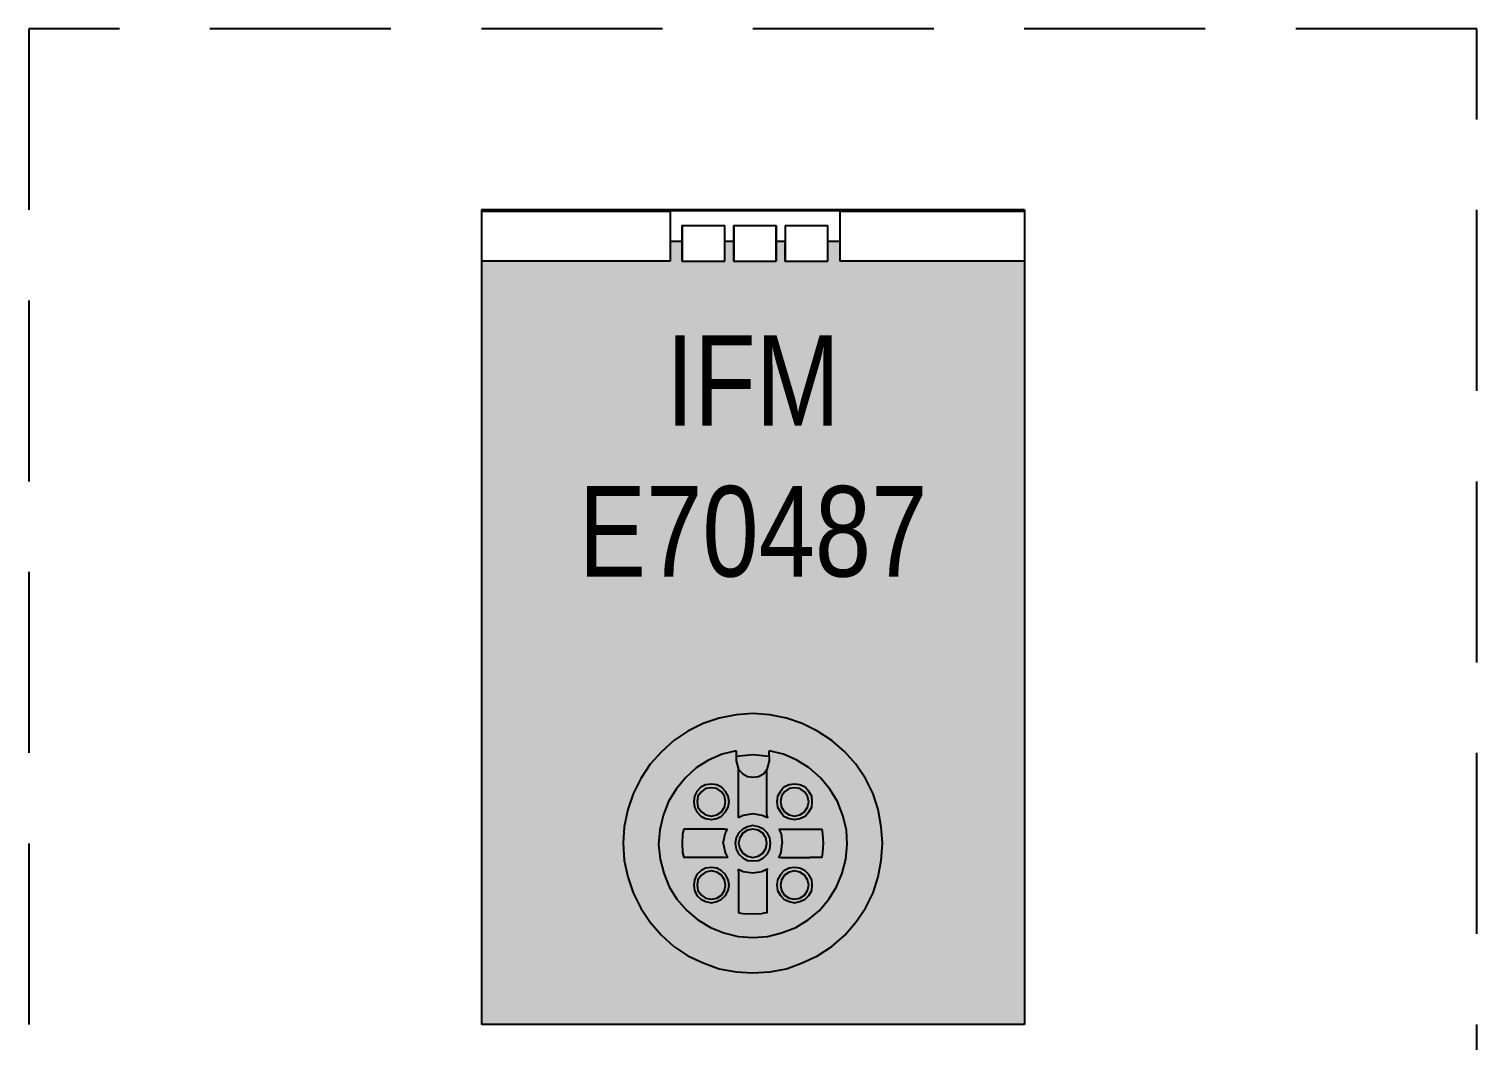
# Model space of a CAD drawing. Header units: inches. Extents: x -0.63 to 1.38, y -9.25 to 0.25.
# Drawn here: x -0.625 to 1.375, y -1.145 to 0.252 of the extents above; entities that cross this region are included whole.
import ezdxf

# ---------------------------------------------------------------- set-up
doc = ezdxf.new("R2010")
doc.units = ezdxf.units.IN
doc.header["$MEASUREMENT"] = 0
doc.linetypes.add('DASHED2', pattern=[0.375, 0.25, -0.125])
doc.layers.add('LOC', color=8, linetype='Continuous')
doc.styles.get("Standard").update_dxf_attribs({"font": 'arial.ttf'})

# ---------------------------------------------------------------- blocks, each defined once
blk = doc.blocks.new('IFM_E70478')
at = {"true_color": 0xffffff}
h = blk.add_hatch(color=7, dxfattribs=at)
h.dxf.hatch_style = 1
h.paths.add_polyline_path([(0.75, 0.8044), (0.4948, 0.8044), (0.4948, 0.8316), (0.4784, 0.8316), (0.4784, 0.8044), (0.4192, 0.8044), (0.4193, 0.8316), (0.4072, 0.8316), (0.4072, 0.8044), (0.348, 0.8044), (0.348, 0.8316), (0.336, 0.8316), (0.336, 0.8044), (0.2768, 0.8044), (0.2768, 0.8316), (0.2604, 0.8316), (0.2604, 0.8044), (0, 0.8044), (0, -0.25), (0.75, -0.25)])
for p, q in [((0.75, 0.875), (0, 0.875)), ((0, 0.875), (0, -0.25)), ((0.2604, 0.873), (0, 0.873)), ((0.2604, 0.8737), (0.2604, 0.8044)), ((0.4948, 0.8737), (0.2604, 0.8737)), ((0.4948, 0.8737), (0.4948, 0.8044)), ((0.75, 0.873), (0.4948, 0.873)), ((0.75, 0.875), (0.75, -0.25)), ((0.2768, 0.8535), (0.3359, 0.8535)), ((0.2768, 0.8535), (0.2768, 0.8044)), ((0.2772, 0.8535), (0.2772, 0.8044)), ((0.3356, 0.8535), (0.3356, 0.8044)), ((0.336, 0.8044), (0.3359, 0.8535)), ((0.3481, 0.8535), (0.348, 0.8044)), ((0.3481, 0.8535), (0.4072, 0.8535)), ((0.3484, 0.8535), (0.3484, 0.8044)), ((0.4068, 0.8535), (0.4068, 0.8044)), ((0.4072, 0.8044), (0.4072, 0.8535)), ((0.4193, 0.8535), (0.4192, 0.8044)), ((0.4193, 0.8535), (0.4784, 0.8535)), ((0.4196, 0.8535), (0.4196, 0.8044)), ((0.478, 0.8535), (0.478, 0.8044)), ((0.4784, 0.8044), (0.4784, 0.8535)), ((0.2768, 0.8316), (0.2604, 0.8316)), ((0.348, 0.8316), (0.336, 0.8316)), ((0.4192, 0.8316), (0.4072, 0.8316)), ((0.4948, 0.8316), (0.4784, 0.8316)), ((0.2604, 0.8044), (0, 0.8044)), ((0.2768, 0.8044), (0.336, 0.8044)), ((0.348, 0.8044), (0.4072, 0.8044)), ((0.4192, 0.8044), (0.4784, 0.8044)), ((0.75, 0.8044), (0.4948, 0.8044)), ((0.75, -0.25), (0, -0.25))]:
    blk.add_line(p, q)
at = {"color": 18, "true_color": 0x000000}
for points in [[(0.3747, -0.1788), (0.3983, -0.1772), (0.4211, -0.1731), (0.4431, -0.165), (0.4642, -0.1552), (0.4838, -0.1421), (0.5017, -0.1267), (0.5171, -0.1088), (0.5302, -0.0892), (0.5408, -0.0681), (0.5481, -0.0461), (0.5522, -0.0233), (0.5538, 0.0003), (0.5522, 0.0231), (0.5481, 0.0467), (0.5408, 0.0687), (0.5302, 0.0899), (0.5171, 0.1094), (0.5017, 0.1265), (0.4838, 0.142), (0.4642, 0.155), (0.4431, 0.1656), (0.4211, 0.1729), (0.3983, 0.1778), (0.3747, 0.1794), (0.3519, 0.1778), (0.3283, 0.1729), (0.3063, 0.1656), (0.2851, 0.155), (0.2656, 0.142), (0.2485, 0.1265), (0.233, 0.1094), (0.22, 0.0899), (0.2094, 0.0687), (0.2021, 0.0467), (0.1972, 0.0231), (0.1956, 0.0003), (0.1972, -0.0233), (0.2021, -0.0461), (0.2094, -0.0681), (0.22, -0.0892), (0.233, -0.1088), (0.2485, -0.1267), (0.2656, -0.1421), (0.2851, -0.1552), (0.3063, -0.165), (0.3283, -0.1731), (0.3519, -0.1772), (0.3747, -0.1788)], [(0.3519, 0.1281), (0.3323, 0.1233), (0.3136, 0.1151), (0.2965, 0.1045)], [(0.3519, 0.1281), (0.3519, 0.12), (0.3519, 0.1143)], [(0.3975, 0.12), (0.3747, 0.1224), (0.3519, 0.12)], [(0.4528, 0.1045), (0.4357, 0.1151), (0.417, 0.1233), (0.3975, 0.1281)], [(0.3975, 0.12), (0.3975, 0.1281)], [(0.2965, 0.1045), (0.2819, 0.0907), (0.2688, 0.0752), (0.2582, 0.0581), (0.2509, 0.0386), (0.2461, 0.019), (0.2444, -0.0013), (0.2469, -0.0217), (0.2517, -0.0412), (0.2591, -0.0599), (0.2697, -0.077), (0.2835, -0.0925), (0.299, -0.1055), (0.3161, -0.1161), (0.3348, -0.1234), (0.3543, -0.1283), (0.3747, -0.1299)], [(0.3519, 0.1143), (0.3551, 0.1021)], [(0.3551, 0.1021), (0.3608, 0.0964), (0.3673, 0.0923), (0.3747, 0.0915)], [(0.3551, 0.0394), (0.3551, 0.1021)], [(0.3747, -0.1299), (0.395, -0.1283), (0.4146, -0.1234), (0.4341, -0.1161), (0.4512, -0.1055), (0.4667, -0.0925), (0.4797, -0.077), (0.4903, -0.0599), (0.4984, -0.0412), (0.5033, -0.0217), (0.5049, -0.0013), (0.5041, 0.019), (0.4992, 0.0386), (0.4919, 0.0581), (0.4813, 0.0752), (0.4683, 0.0907), (0.4528, 0.1045)], [(0.3747, 0.0915), (0.3828, 0.0923), (0.3893, 0.0964), (0.3942, 0.1021)], [(0.3975, 0.12), (0.3975, 0.1143), (0.3942, 0.1021)], [(0.3942, 0.0394), (0.3942, 0.1021)], [(0.3177, 0.0329), (0.325, 0.0345), (0.3315, 0.0378), (0.3372, 0.0435), (0.3405, 0.05), (0.3421, 0.0573), (0.3405, 0.0654), (0.3372, 0.072), (0.3315, 0.0777), (0.325, 0.0809), (0.3177, 0.0817), (0.3095, 0.0809), (0.303, 0.0777), (0.2973, 0.072), (0.2941, 0.0654), (0.2933, 0.0573), (0.2941, 0.05), (0.2973, 0.0435), (0.303, 0.0378), (0.3095, 0.0345), (0.3177, 0.0329)], [(0.4325, 0.0329), (0.4398, 0.0345), (0.4471, 0.0378), (0.452, 0.0435), (0.4561, 0.05), (0.4569, 0.0573), (0.4561, 0.0654), (0.452, 0.072), (0.4471, 0.0777), (0.4398, 0.0809), (0.4325, 0.0817), (0.4251, 0.0809), (0.4178, 0.0777), (0.4129, 0.072), (0.4089, 0.0654), (0.408, 0.0573), (0.4089, 0.05), (0.4129, 0.0435), (0.4178, 0.0378), (0.4251, 0.0345), (0.4325, 0.0329)], [(0.3177, 0.0378), (0.325, 0.0394), (0.3315, 0.0435), (0.3356, 0.05), (0.3372, 0.0573), (0.3356, 0.0654), (0.3315, 0.0711), (0.325, 0.076), (0.3177, 0.0768), (0.3095, 0.076), (0.3038, 0.0711), (0.299, 0.0654), (0.2981, 0.0573), (0.299, 0.05), (0.3038, 0.0435), (0.3095, 0.0394), (0.3177, 0.0378)], [(0.4325, 0.0378), (0.4398, 0.0394), (0.4463, 0.0435), (0.4504, 0.05), (0.452, 0.0573), (0.4504, 0.0654), (0.4463, 0.0711), (0.4398, 0.076), (0.4325, 0.0768), (0.4251, 0.076), (0.4186, 0.0711), (0.4146, 0.0654), (0.4129, 0.0573), (0.4146, 0.05), (0.4186, 0.0435), (0.4251, 0.0394), (0.4325, 0.0378)], [(0.395, 0.0353), (0.3877, 0.0386), (0.3747, 0.041), (0.3616, 0.0386), (0.3551, 0.0353)], [(0.3747, -0.0241), (0.3828, -0.0233), (0.3893, -0.02), (0.395, -0.0143), (0.3983, -0.0078), (0.3991, 0.0003), (0.3983, 0.0076), (0.395, 0.0142), (0.3893, 0.0199), (0.3828, 0.0231), (0.3747, 0.0247), (0.3673, 0.0231), (0.3608, 0.0199), (0.3551, 0.0142), (0.3519, 0.0076), (0.3502, 0.0003), (0.3519, -0.0078), (0.3551, -0.0143), (0.3608, -0.02), (0.3673, -0.0233), (0.3747, -0.0241)], [(0.3551, 0.0353), (0.3551, 0.0394)], [(0.3942, 0.0394), (0.395, 0.0353)], [(0.2794, 0.0199), (0.2778, 0.0133), (0.277, 0.0003), (0.2778, -0.0127), (0.2794, -0.0192)], [(0.3356, 0.0199), (0.2794, 0.0199)], [(0.334, 0.0003), (0.3364, 0.0133), (0.3397, 0.0199)], [(0.334, 0.0003), (0.3364, -0.0127)], [(0.3356, 0.0199), (0.3397, 0.0199)], [(0.3747, -0.0192), (0.382, -0.0176), (0.3885, -0.0135), (0.3926, -0.007), (0.3942, 0.0003), (0.3926, 0.0076), (0.3885, 0.0142), (0.382, 0.0182), (0.3747, 0.0199), (0.3673, 0.0182), (0.3608, 0.0142), (0.3568, 0.0076), (0.3551, 0.0003), (0.3568, -0.007), (0.3608, -0.0135), (0.3673, -0.0176), (0.3747, -0.0192)], [(0.4105, 0.0199), (0.4137, 0.0199)], [(0.4105, 0.0199), (0.4137, 0.0133), (0.4154, 0.0003)], [(0.4137, 0.0199), (0.4707, 0.0199)], [(0.4137, -0.0127), (0.4154, 0.0003)], [(0.4715, -0.0127), (0.4724, 0.0003), (0.4715, 0.0133), (0.4707, 0.0199)], [(0.3356, -0.0192), (0.2794, -0.0192)], [(0.3397, -0.02), (0.3356, -0.0192)], [(0.3364, -0.0127), (0.3397, -0.02)], [(0.4105, -0.02), (0.4137, -0.0127)], [(0.4137, -0.0192), (0.4105, -0.02)], [(0.4137, -0.0192), (0.4537, -0.0192)], [(0.4707, -0.0192), (0.4537, -0.0192)], [(0.4707, -0.0192), (0.4715, -0.0127)], [(0.3177, -0.0819), (0.325, -0.0803), (0.3315, -0.077), (0.3372, -0.0721), (0.3405, -0.0648), (0.3421, -0.0575), (0.3405, -0.0502), (0.3372, -0.0428), (0.3315, -0.0379), (0.325, -0.0339), (0.3177, -0.0331), (0.3095, -0.0339), (0.303, -0.0379), (0.2973, -0.0428), (0.2941, -0.0502), (0.2933, -0.0575), (0.2941, -0.0648), (0.2973, -0.0721), (0.303, -0.077), (0.3095, -0.0803), (0.3177, -0.0819)], [(0.3177, -0.077), (0.325, -0.0754), (0.3315, -0.0713), (0.3356, -0.0648), (0.3372, -0.0575), (0.3356, -0.0502), (0.3315, -0.0436), (0.325, -0.0396), (0.3177, -0.0379), (0.3095, -0.0396), (0.3038, -0.0436), (0.299, -0.0502), (0.2981, -0.0575), (0.299, -0.0648), (0.3038, -0.0713), (0.3095, -0.0754), (0.3177, -0.077)], [(0.3551, -0.0388), (0.3551, -0.0355)], [(0.3551, -0.0355), (0.3616, -0.0388)], [(0.3551, -0.0388), (0.3551, -0.0957)], [(0.3616, -0.0388), (0.3747, -0.0404), (0.3877, -0.0388)], [(0.3942, -0.0388), (0.395, -0.0355), (0.3877, -0.0388)], [(0.3942, -0.0388), (0.3942, -0.0786)], [(0.4325, -0.0819), (0.4398, -0.0803), (0.4471, -0.077), (0.452, -0.0721), (0.4561, -0.0648), (0.4569, -0.0575), (0.4561, -0.0502), (0.452, -0.0428), (0.4471, -0.0379), (0.4398, -0.0339), (0.4325, -0.0331), (0.4251, -0.0339), (0.4178, -0.0379), (0.4129, -0.0428), (0.4089, -0.0502), (0.408, -0.0575), (0.4089, -0.0648), (0.4129, -0.0721), (0.4178, -0.077), (0.4251, -0.0803), (0.4325, -0.0819)], [(0.4325, -0.077), (0.4398, -0.0754), (0.4463, -0.0713), (0.4504, -0.0648), (0.452, -0.0575), (0.4504, -0.0502), (0.4463, -0.0436), (0.4398, -0.0396), (0.4325, -0.0379), (0.4251, -0.0396), (0.4186, -0.0436), (0.4146, -0.0502), (0.4129, -0.0575), (0.4146, -0.0648), (0.4186, -0.0713), (0.4251, -0.0754), (0.4325, -0.077)], [(0.3551, -0.0786), (0.3551, -0.0957)], [(0.3942, -0.0786), (0.3942, -0.0957), (0.3877, -0.0966)], [(0.3551, -0.0957), (0.3616, -0.0966)], [(0.3616, -0.0966), (0.3747, -0.0974), (0.3877, -0.0966)]]:
    blk.add_lwpolyline(points, dxfattribs=at)
at = {"color": 18, "true_color": 0x000000, "insert": (0, 0.7021), "char_height": 0.125, "width": 0.75, "attachment_point": 1}
blk.add_mtext('\\pxqc;{\\W0.8;IFM\\PE70487}', dxfattribs=at)

msp = doc.modelspace()

# ---------------------------------------------------------------- linework, layer by layer
at = {"layer": 'LOC', "linetype": 'DASHED2'}
msp.add_lwpolyline([(1.3748, 0.252), (-0.6252, 0.252), (-0.6248, -9.248), (1.3752, -9.248)], close=True, dxfattribs=at)

# ---------------------------------------------------------------- block references
msp.add_blockref('IFM_E70478', (0, -0.873))

doc.saveas('drawing.dxf')
